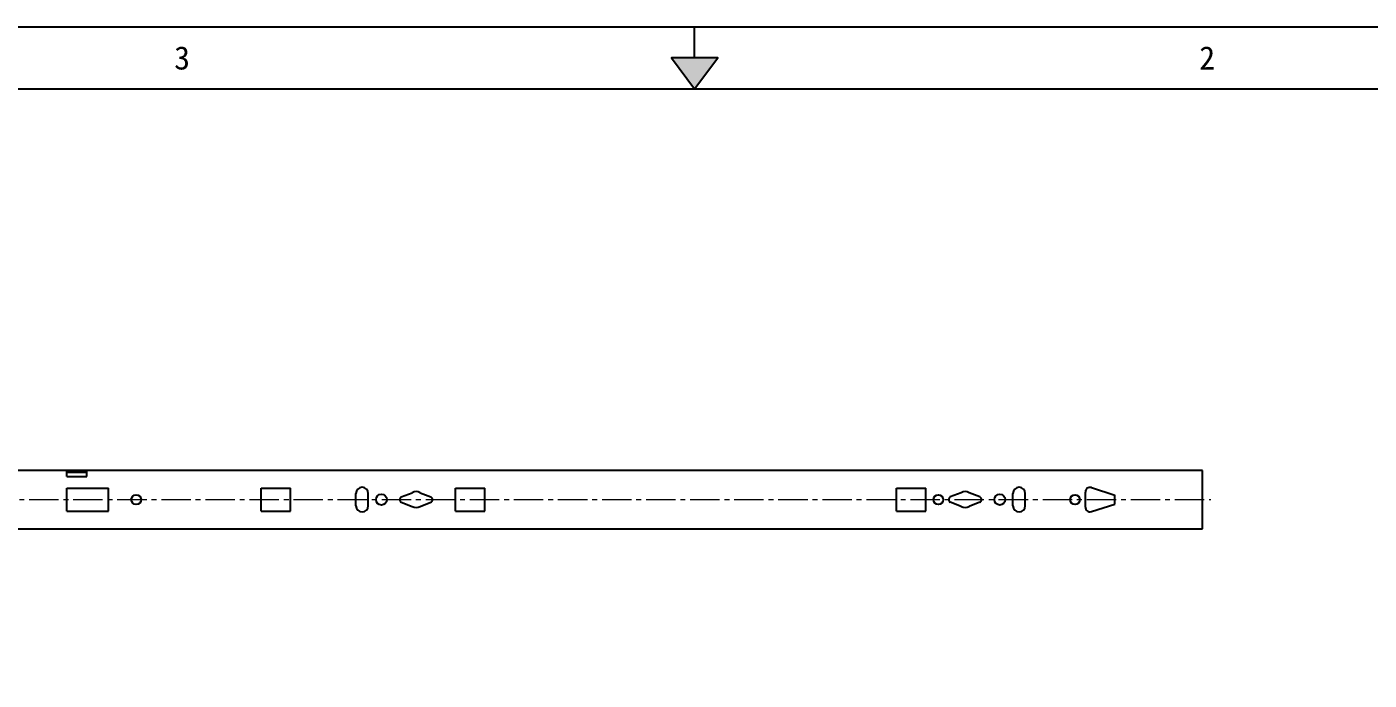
# Model space of a CAD drawing. Header units: millimetres. Extents: x 25928 to 50356, y -44172 to 20163.
# Drawn here: x 32324 to 33194, y 18988 to 19412 of the extents above; entities that cross this region are included whole.
import ezdxf
from ezdxf.enums import TextEntityAlignment as Align

# ---------------------------------------------------------------- set-up
doc = ezdxf.new("R2010")
doc.units = ezdxf.units.MM
doc.linetypes.add('CENTER2', pattern=[28.575, 19.05, -3.175, 3.175, -3.175])
doc.linetypes.add('DOT', pattern=[0.25, 0, -0.25])
doc.layers.add('cen', color=1, linetype='CENTER2', lineweight=9)
doc.layers.add('print', color=30, linetype='Continuous')
doc.styles.add('Dartop', font='')
doc.styles.get('Dartop').set_extended_font_data('FangSong_GB2312')

# ---------------------------------------------------------------- blocks, each defined once
blk = doc.blocks.new('*U244')
at = {"color": 254, "linetype": 'Continuous'}
for points in [[(17, 21.667), (17.188, 21.75), (16.812, 21.75)], [(17, 21.667), (16.812, 21.75), (17, 21.5)], [(17, 21.667), (17, 21.5), (17.188, 21.75)]]:
    blk.add_solid(points, dxfattribs=at)

msp = doc.modelspace()

# ---------------------------------------------------------------- linework, layer by layer
at = {"color": 0, "linetype": 'DOT'}
msp.add_line((31566.987, 19411.584), (34086.16, 19411.584), dxfattribs=at)
at = {"color": 0}
for p, q in [((32756.654, 19391.44), (32756.654, 19411.584)), ((31647.563, 19371.296), (34045.872, 19371.296))]:
    msp.add_line(p, q, dxfattribs=at)
for p, q in [((33086.038, 19123.908), (32048.038, 19123.908)), ((32349.538, 19119.908), (32349.538, 19123.908)), ((32351.538, 19122.408), (32351.538, 19123.908)), ((32362.538, 19119.908), (32362.538, 19123.908)), ((33086.038, 19085.908), (33086.038, 19123.908)), ((32362.538, 19122.408), (32349.538, 19122.408)), ((32349.538, 19119.908), (32362.538, 19119.908)), ((32349.538, 19112.408), (32376.538, 19112.408)), ((32349.538, 19097.408), (32349.538, 19112.408)), ((32376.538, 19097.408), (32376.538, 19112.408)), ((32475.538, 19112.408), (32494.538, 19112.408)), ((32475.538, 19097.408), (32475.538, 19112.408)), ((32494.538, 19097.408), (32494.538, 19112.408)), ((32537.038, 19100.908), (32537.038, 19108.908)), ((32545.038, 19100.908), (32545.038, 19108.908)), ((32566.396, 19106.623), (32573.465, 19109.365)), ((32578.61, 19109.365), (32585.68, 19106.623)), ((32601.538, 19112.408), (32620.538, 19112.408)), ((32601.538, 19097.408), (32601.538, 19112.408)), ((32620.538, 19097.408), (32620.538, 19112.408)), ((32887.538, 19112.408), (32906.538, 19112.408)), ((32887.538, 19097.408), (32887.538, 19112.408)), ((32906.538, 19097.408), (32906.538, 19112.408)), ((32929.465, 19109.365), (32922.396, 19106.623)), ((32941.68, 19106.623), (32934.61, 19109.365)), ((32963.038, 19100.908), (32963.038, 19108.908)), ((32971.038, 19100.908), (32971.038, 19108.908)), ((33010.038, 19100.002), (33010.038, 19109.815)), ((33013.941, 19112.676), (33029.038, 19107.908)), ((33029.038, 19101.908), (33029.038, 19107.908)), ((32566.396, 19103.193), (32573.465, 19100.452)), ((32578.61, 19100.452), (32585.68, 19103.193)), ((32929.465, 19100.452), (32922.396, 19103.193)), ((32941.68, 19103.193), (32934.61, 19100.452)), ((33013.941, 19097.141), (33029.038, 19101.908)), ((32349.538, 19097.408), (32376.538, 19097.408)), ((32475.538, 19097.408), (32494.538, 19097.408)), ((32601.538, 19097.408), (32620.538, 19097.408)), ((32887.538, 19097.408), (32906.538, 19097.408)), ((32048.038, 19085.908), (33086.038, 19085.908))]:
    msp.add_line(p, q)
msp.add_lwpolyline([(32756.654, 19371.296), (32771.762, 19391.44), (32741.546, 19391.44), (32756.654, 19371.296)], close=True, dxfattribs=at)
for centre, radius in [((32394.538, 19104.908), 3.175), ((32553.538, 19104.908), 3.5), ((32914.713, 19104.908), 3.175), ((32954.538, 19104.908), 3.5), ((33003.326, 19104.908), 3.175)]:
    msp.add_circle(centre, radius)
for centre, radius, start, end in [((32541.038, 19108.908), 4, 0, 180), ((32567.425, 19104.908), 2, 120.963757, 239.036243), ((32576.038, 19105.077), 5, 59.036243, 120.963757), ((32584.651, 19104.908), 2, 300.963757, 59.036243), ((32923.425, 19104.908), 2, 120.963757, 239.036243), ((32932.038, 19105.077), 5, 59.036243, 120.963757), ((32940.651, 19104.908), 2, 300.963757, 59.036243), ((32967.038, 19108.908), 4, 0, 180), ((33013.038, 19109.815), 3, 72.474432, 180), ((32541.038, 19100.908), 4, 180, 0), ((32576.038, 19104.739), 5, 239.036243, 300.963757), ((32932.038, 19104.739), 5, 239.036243, 300.963757), ((32967.038, 19100.908), 4, 180, 0), ((33013.038, 19100.002), 3, 180, 287.525568)]:
    msp.add_arc(centre, radius, start, end)
at = {"layer": 'cen'}
msp.add_line((32039.379, 19104.908), (33091.45, 19104.908), dxfattribs=at)
at = {"layer": 'print'}
msp.add_lwpolyline([(31566.987, 19411.584), (34126.448, 19411.584), (34126.448, 17638.909), (31566.987, 17638.909)], close=True, dxfattribs=at)

# ---------------------------------------------------------------- block references
at = {"color": 0, "linetype": 'Continuous', "xscale": 80.57610619627711, "yscale": 80.57610619687368, "zscale": 80.57610619687446}
msp.add_blockref('*U244', (31386.86, 17638.909), dxfattribs=at)

# ---------------------------------------------------------------- texts
at = {"color": 0, "style": 'Dartop'}
for s, p in [('3', (32424.278, 19391.44)), ('2', (33089.03, 19391.44))]:
    msp.add_text(s, height=15.108, dxfattribs=at).set_placement(p, align=Align.MIDDLE_CENTER)

doc.saveas('drawing.dxf')
